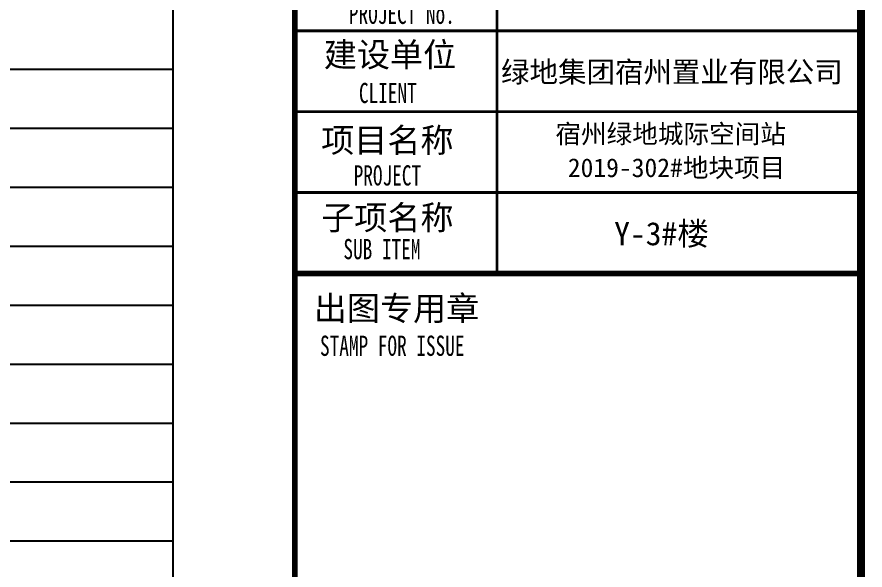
# Model space of a CAD drawing. Extents: x 3774419 to 4775970, y -926964 to 2266.
# Drawn here: x 4546936 to 4557419, y -615521 to -608683 of the extents above; entities that cross this region are included whole.
import ezdxf

# ---------------------------------------------------------------- set-up
doc = ezdxf.new("R2010")
doc.units = 0
doc.header["$LTSCALE"] = 1000
doc.header["$MEASUREMENT"] = 0
for name, color, linetype in [('!!电气', 1, 'CONTINUOUS'), ('TEL_TEXT', 7, 'CONTINUOUS'), ('图签文字', 4, 'CONTINUOUS')]:
    doc.layers.add(name, color=color, linetype=linetype)
doc.layers.add('图框', color=147, linetype='CONTINUOUS', lineweight=20)
doc.layers.add('图签', color=147, linetype='CONTINUOUS', lineweight=18)
doc.styles.add('宋体', font='', dxfattribs={"height": 4})
doc.styles.add('建筑图签-1', font='simhei.ttf', dxfattribs={"width": 0.7})
doc.styles.get('宋体').set_extended_font_data('SimSun')

# ---------------------------------------------------------------- blocks, each defined once
blk = doc.blocks.new('A$C4EE2349B')
at = {"layer": '图框'}
for points, const_width in [([(-7000, -40000), (-7000, 0)], 70), ([(-4500, -23000), (-4500, -19000)], 35), ([(-7000, -20000), (0, -20000)], 35), ([(-7000, -21000), (0, -21000)], 35), ([(-7000, -22000), (0, -22000)], 35), ([(0, -23000), (-7000, -23000)], 70)]:
    blk.add_lwpolyline(points, dxfattribs=dict(at, const_width=const_width))
at = {"layer": '图签', "color": 154, "style": '宋体'}
for s, height, p in [('绿地集团宿州置业有限公司', 258.01, (-4449, -20638)), ('宿州绿地城际空间站', 232.2, (-3778, -21391)), ('2019-302#地块项目', 232.21, (-3624, -21809)), ('Y-3#楼', 286.7, (-3051, -22652))]:
    blk.add_text(s, height=height, dxfattribs=at).set_placement(p)
at = {"layer": '图签文字', "style": '建筑图签-1', "width": 0.7}
for s, p in [('PROJECT No.', (-6330, -19915, -1799)), ('CLIENT', (-6206, -20894)), ('PROJECT', (-6271, -21913)), ('SUB ITEM', (-6398, -22824)), ('STAMP FOR ISSUE', (-6687, -24019))]:
    blk.add_text(s, height=250, dxfattribs=at).set_placement(p)
at = {"layer": '图签文字', "color": 7, "style": '建筑图签-1'}
for s, p in [('建设单位', (-6640, -20445)), ('项目名称', (-6673, -21503)), ('子项名称', (-6673, -22460)), ('出图专用章', (-6764, -23582))]:
    blk.add_text(s, height=300, dxfattribs=at).set_placement(p)

msp = doc.modelspace()

# ---------------------------------------------------------------- linework, layer by layer
at = {"layer": 'TEL_TEXT'}
for points in [[(4526882.3, -591833), (4526882.3, -627093.4), (4548866.7, -627093.4), (4548866.7, -591833)], [(4526882.3, -609329), (4548866.7, -609329)], [(4526882.3, -610058), (4548866.7, -610058)], [(4526882.3, -610787), (4548866.7, -610787)], [(4526882.3, -611516), (4548866.7, -611516)], [(4526882.3, -612245), (4548866.7, -612245)], [(4526882.3, -612974), (4548866.7, -612974)], [(4526882.3, -613703), (4548866.7, -613703)], [(4526882.3, -614432), (4548866.7, -614432)], [(4526882.3, -615161), (4548866.7, -615161)]]:
    msp.add_lwpolyline(points, dxfattribs=at)
at = {"layer": '图框', "const_width": 100}
msp.add_lwpolyline([(4501469.4, -628853.6), (4557369.4, -628853.6), (4557369.4, -588853.6), (4501469.4, -588853.6)], close=True, dxfattribs=at)

# ---------------------------------------------------------------- block references
at = {"layer": '!!电气', "color": 2}
msp.add_blockref('A$C4EE2349B', (4557369.4, -588853.6), dxfattribs=at)

doc.saveas('drawing.dxf')
